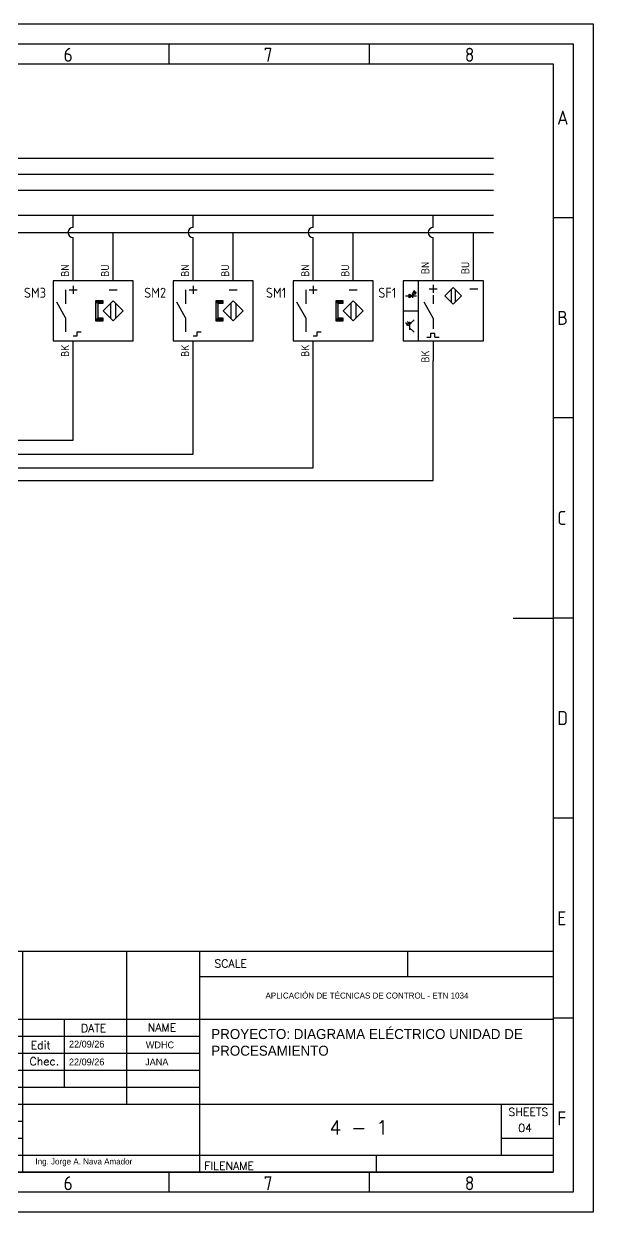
# Model space of a CAD drawing. Header units: millimetres. Extents: x 0 to 420, y 0 to 297.
# Drawn here: x 277.7 to 420, y 0 to 297 of the extents above; entities that cross this region are included whole.
import ezdxf
from ezdxf.enums import TextEntityAlignment as Align

# ---------------------------------------------------------------- set-up
doc = ezdxf.new("R2010")
doc.units = ezdxf.units.MM
doc.header["$LTSCALE"] = 6
for name, color, linetype in [('025', 1, 'Continuous'), ('035', 5, 'Continuous'), ('07', 7, 'Continuous'), ('RED_2.5mm^2', 1, 'Continuous'), ('SYMS', 7, 'Continuous'), ('TAGS', 51, 'Continuous'), ('TERMS', 4, 'Continuous')]:
    doc.layers.add(name, color=color, linetype=linetype)
doc.styles.add('ISO Proportional', font='isocp.shx')
doc.styles.add('WD', font='romans.shx')
doc.styles.add('WD_IEC', font='isocp2.shx', dxfattribs={"width": 0.9, "height": 4})

# ---------------------------------------------------------------- blocks, each defined once
blk = doc.blocks.new('IEC_border_a3')
at = {"layer": '035'}
for p, q in [((314, 292), (314, 287)), ((364, 292), (364, 287)), ((414.97, 248.54), (409.98, 248.54)), ((414.98, 198.5), (410, 198.5)), ((414.98, 148.5), (410, 148.5)), ((414.98, 98.5), (410, 98.5)), ((415, 48.46), (410.02, 48.46)), ((314, 10), (314, 5)), ((364, 10), (364, 5))]:
    blk.add_line(p, q, dxfattribs=at)
for points in [[(0, 297), (420, 297), (420, 0), (0, 0)], [(18, 287), (410, 287), (410, 10), (18, 10)]]:
    blk.add_lwpolyline(points, close=True, dxfattribs=at)
at = {"layer": '07'}
blk.add_line((400, 148.5), (410, 148.5), dxfattribs=at)
blk.add_lwpolyline([(13, 292), (415, 292), (415, 5), (13, 5)], close=True, dxfattribs=at)
at = {"layer": '035', "style": 'ISO Proportional'}
for s, p in [('6', (287.69, 287.5)), ('7', (337.67, 287.5)), ('8', (387.92, 287.5)), ('A', (410.98, 271.79)), ('B', (411, 221.75)), ('C', (411, 171.75)), ('D', (411, 121.75)), ('E', (411.02, 71.72)), ('F', (411.02, 21.72)), ('6', (287.69, 5.5)), ('7', (337.67, 5.5)), ('8', (387.92, 5.5))]:
    blk.add_text(s, height=3.5, dxfattribs=at).set_placement(p)
blk = doc.blocks.new('IEC_tblock_a3')
at = {"layer": '035'}
for p, q in [((-106.6, 55.25), (-106.6, 17)), ((-36.4, 55.25), (-36.4, 48.88)), ((-88.4, 48.88), (0, 48.88)), ((-179.4, 38.25), (-179.4, 0)), ((-153.4, 38.25), (-153.4, 0)), ((-140.4, 38.25), (-140.4, 0)), ((-122.2, 38.25), (-122.2, 21.25)), ((-187.2, 34), (-88.4, 34)), ((-187.2, 29.75), (-88.4, 29.75)), ((-187.2, 25.5), (-88.4, 25.5)), ((-187.2, 21.25), (-88.4, 21.25)), ((-187.2, 17), (-132.6, 17)), ((-187.2, 12.75), (-132.6, 12.75)), ((-187.2, 8.5), (-132.6, 8.5)), ((-13, 8.5), (0, 8.5)), ((-187.2, 4.25), (0, 4.25)), ((-44.2, 4.25), (-44.2, 0))]:
    blk.add_line(p, q, dxfattribs=at)
at = {"layer": '07'}
for p, q in [((-187.2, 55.25), (-187.2, 0)), ((-187.2, 55.25), (0, 55.25)), ((-132.6, 55.25), (-132.6, 0)), ((-88.4, 55.25), (-88.4, 0)), ((0, 55.25), (0, 0)), ((-187.2, 38.25), (0, 38.25)), ((-132.6, 17), (0, 17)), ((-13, 17), (-13, 4.25)), ((-187.2, 0), (0, 0))]:
    blk.add_line(p, q, dxfattribs=at)
at = {"style": 'WD'}
for tag, p in [('SCALE', (-69.88, 51.07)), ('SH', (-8.74, 10.06)), ('FILENAME', (-68.15, 0.8))]:
    blk.add_attdef(tag, p, '', height=2, dxfattribs=at)
for tag, height, p in [('EDDATE', 2, (-114.97, 30.8)), ('EDBY', 2, (-98.02, 30.86)), ('PROJDESC', 5, (-45.9, 29.2)), ('CKDATE', 2, (-114.85, 26.58)), ('CKBY', 2, (-97.88, 26.3)), ('DWGDESC', 5, (-44.85, 19.72)), ('DWGNO', 3.5, (-48.54, 9.46))]:
    blk.add_attdef(tag, text='', height=height, dxfattribs=at).set_placement(p, align=Align.CENTER)
at = {"style": 'WD', "flags": 1}
blk.add_attdef('WD_TB', (-120.95, 11.91), '', height=2, dxfattribs=at)
at = {"layer": '025', "style": 'WD'}
for s, p in [('SCALE', (-80.57, 51.13)), ('NAME', (-97.74, 35.14)), ('No:', (-183.81, 1.19)), ('Revision', (-166.53, 1.47)), ('Date', (-146.79, 1.28)), ('By', (-136.33, 1.37))]:
    blk.add_text(s, height=2, dxfattribs=at).set_placement(p, align=Align.CENTER)
for s, p in [('DATE', (-118, 35)), ('Edit', (-130.55, 30.72)), ('Chec.', (-130.82, 26.72)), ('SHEETS', (-11.17, 14.05)), ('FILENAME', (-87.18, 0.61))]:
    blk.add_text(s, height=2, dxfattribs=at).set_placement(p)
blk = doc.blocks.new('VPE11B24')
for p, q in [((0, 7.5), (0, 12.5)), ((10, 7.5), (10, 12.5)), ((2.5, 7.5), (-7.5, 7.5)), ((-7.5, 7.5), (-7.5, -7.5)), ((-3.75, 7.5), (-3.75, -7.5)), ((-0.06, 6.49), (-0.06, 4.49)), ((12.5, 7.5), (2.5, 7.5)), ((12.5, -7.5), (12.5, 7.5)), ((-6.94, 3.72), (-4.24, 3.72)), ((-6.04, 4.17), (-5.14, 3.72)), ((-6.04, 3.26), (-6.04, 4.17)), ((-5.14, 3.72), (-6.04, 3.26)), ((-4.92, 4.61), (-5.25, 4.27)), ((-5.14, 3.26), (-5.14, 4.17)), ((-4.58, 4.94), (-5.03, 4.72)), ((-5.03, 4.72), (-4.81, 4.5)), ((-4.58, 4.27), (-4.92, 3.94)), ((-4.81, 4.5), (-4.58, 4.94)), ((-4.25, 4.61), (-4.69, 4.38)), ((-4.69, 4.38), (-4.47, 4.16)), ((-4.47, 4.16), (-4.25, 4.61)), ((-1.06, 5.49), (0.94, 5.49)), ((-0.07, 3.92), (-0.07, 1.69)), ((4.45, 5.31), (4.45, 2.18)), ((5.49, 5.31), (5.49, 2.18)), ((9.09, 5.49), (11.09, 5.49)), ((-0.07, -1.81), (-2.26, 2.13)), ((-7.5, 0), (-3.75, 0)), ((-6.24, -3.03), (-6.57, -2.7)), ((-6.13, -2.92), (-6.35, -3.14)), ((-5.9, -3.37), (-6.13, -2.92)), ((-5.91, -3.36), (-4.81, -2.27)), ((-5.91, -2.8), (-5.91, -4.77)), ((-5.68, -2.92), (-5.91, -3.36)), ((-0.07, -1.81), (-0.07, -4.53)), ((-6.57, -3.37), (-6.91, -3.03)), ((-6.46, -3.26), (-6.69, -3.48)), ((-6.69, -3.48), (-6.24, -3.7)), ((-6.24, -3.7), (-6.46, -3.26)), ((-6.35, -3.14), (-5.9, -3.37)), ((-5.91, -3.36), (-5.46, -3.14)), ((-5.91, -4.29), (-4.81, -5.38)), ((-0.58, -6.56), (-0.58, -5.56)), ((-0.58, -5.56), (0.42, -5.56)), ((0.42, -6.56), (0.42, -5.56)), ((-7.5, -7.5), (12.5, -7.5)), ((-1.58, -6.56), (-0.58, -6.56)), ((0, -7.5), (0, -12.5)), ((0.42, -6.56), (1.42, -6.56))]:
    blk.add_line(p, q)
blk.add_lwpolyline([(4.97, 5.83), (7.06, 3.74), (4.97, 1.65), (2.88, 3.74)], close=True)
for points in [[(-5.03, 4.72), (-4.81, 4.5), (-4.58, 4.94)], [(-4.69, 4.38), (-4.47, 4.16), (-4.25, 4.61)], [(-6.13, -2.92), (-6.35, -3.14), (-5.9, -3.37)], [(-5.46, -3.14), (-5.68, -2.92), (-5.91, -3.36)], [(-6.46, -3.26), (-6.69, -3.48), (-6.24, -3.7)]]:
    blk.add_solid(points)
at = {"style": 'WD_IEC'}
for tag, p in [('INST', (-9.25, 12)), ('LOC', (-9.25, 8)), ('TAG1', (-9.25, 3.25)), ('XREF', (-9.25, -1.35)), ('DESC1', (-9.25, -5.2)), ('DESC2', (-9.25, -9.2)), ('DESC3', (-9.25, -13.2))]:
    blk.add_attdef(tag, text='', height=2.5, dxfattribs=at).set_placement(p, align=Align.RIGHT)
for tag, p in [('TERM01', (-1, 12.23)), ('TERM02', (9, 12.23))]:
    blk.add_attdef(tag, text='', height=2, rotation=90, dxfattribs=at).set_placement(p, align=Align.RIGHT)
at = {"style": 'WD_IEC', "flags": 1}
for tag, p, height in [('X2TERM01', (0, 12.5), 0.32), ('X2TERM02', (10, 12.5), 0.32), ('MFG', (13.32, 6.13), 1.5), ('CAT', (13.32, 3.63), 1.5), ('X4LINK', (-7.5, 0), 0.32), ('X1LINK', (12.5, 0), 0.32), ('ASSYCODE', (13.5, -4.57), 1), ('FAMILY', (13.5, -6.07), 1), ('CATDESC', (13.5, -7.57), 1), ('X8TERM03', (0, -12.5), 0.32)]:
    blk.add_attdef(tag, p, '', height=height, dxfattribs=at)
at = {"style": 'WD_IEC'}
blk.add_attdef('TERM03', (-1, -12.96), '', height=2, rotation=90, dxfattribs=at)
blk = doc.blocks.new('VPX11M3')
for p, q in [((0, 6.25), (0, 4.25)), ((-1.875, 5.25), (-1.875, 1.75)), ((-1, 5.25), (1, 5.25)), ((9, 5.25), (11, 5.25)), ((-1.875, -1.75), (-4.0625, 2.1875)), ((9.375, 1.875), (9.375, -1.875)), ((10.625, 1.875), (10.625, -1.875)), ((-1.875, -1.75), (-1.875, -5.25)), ((1, -6.25), (1, -5.25)), ((1, -5.25), (2, -5.25)), ((0, -6.25), (1, -6.25))]:
    blk.add_line(p, q)
for points in [[(-5, -7.5), (15, -7.5), (15, 7.5), (-5, 7.5)], [(6.25, 1.875), (7.5, 1.875), (7.5, 2.5), (5.625, 2.5), (5.625, -2.5), (7.5, -2.5), (7.5, -1.875), (6.25, -1.875)], [(10, 2.5), (12.5, 0), (10, -2.5), (7.5, 0)]]:
    blk.add_lwpolyline(points, close=True)
for points in [[(5.625, 2.5), (5.625, 1.875), (7.5, 2.5), (7.5, 1.875)], [(5.625, 1.875), (5.625, -1.875), (6.25, 1.875), (6.25, -1.875)], [(5.625, -1.875), (5.625, -2.5), (7.5, -1.875), (7.5, -2.5)]]:
    blk.add_solid(points)
at = {"style": 'WD_IEC'}
for tag, p in [('TERM02', (-1, 8.5)), ('TERM03', (9, 8.5))]:
    blk.add_attdef(tag, p, '', height=2, rotation=90, dxfattribs=at)
for tag, p in [('INST', (-6.75, 10.25)), ('LOC', (-6.75, 6.75)), ('TAG1', (-6.75, 3.25)), ('DESC1', (-6.75, -5.2)), ('DESC2', (-6.75, -8.7)), ('DESC3', (-6.75, -12.2))]:
    blk.add_attdef(tag, text='', height=2.5, dxfattribs=at).set_placement(p, align=Align.RIGHT)
at = {"style": 'WD_IEC', "flags": 1}
for tag, p, height in [('X2TERM02', (0, 7.5), 0.32), ('X2TERM03', (10, 7.5), 0.32), ('MFG', (17.75, 6.5), 1.5), ('CAT', (17.75, 4), 1.5), ('ASSYCODE', (16, -4), 1), ('FAMILY', (16, -5.5), 1), ('X8TERM01', (0, -7.5), 0.32), ('CATDESC', (16, -7), 1)]:
    blk.add_attdef(tag, p, '', height=height, dxfattribs=at)
at = {"lineweight": 15, "style": 'WD_IEC'}
for tag, p in [('XREF', (-6.75, -1.35)), ('WDTAGALT', (-6.75, -15.125))]:
    blk.add_attdef(tag, text='', height=2.5, dxfattribs=at).set_placement(p, align=Align.RIGHT)
at = {"style": 'WD_IEC'}
blk.add_attdef('TERM01', text='', height=2, rotation=90, dxfattribs=at).set_placement((-1, -8.5), align=Align.RIGHT)

msp = doc.modelspace()

# ---------------------------------------------------------------- linework, layer by layer
at = {"layer": 'RED_2.5mm^2', "color": 60, "true_color": 0xc0f600}
msp.add_line((35.72, 263.39), (395.05, 263.39), dxfattribs=at)
at = {"layer": 'RED_2.5mm^2', "color": 140}
msp.add_line((35.72, 259.39), (395.05, 259.39), dxfattribs=at)
at = {"layer": 'RED_2.5mm^2', "color": 42}
msp.add_line((35.72, 255.39), (395.05, 255.39), dxfattribs=at)
at = {"layer": 'RED_2.5mm^2'}
for p, q in [((95.71, 249.16), (395.05, 249.16)), ((290.05, 246.09), (290.05, 249.16)), ((320.05, 246.09), (320.05, 249.16)), ((350.05, 246.09), (350.05, 249.16)), ((380.05, 246.09), (380.05, 249.16)), ((99.72, 244.82), (395.05, 244.82)), ((290.05, 232.78), (290.05, 243.55)), ((300.05, 232.78), (300.05, 244.82)), ((320.05, 232.78), (320.05, 243.55)), ((330.05, 232.78), (330.05, 244.82)), ((350.05, 232.78), (350.05, 243.55)), ((360.05, 232.78), (360.05, 244.82)), ((380.05, 237.78), (380.05, 243.55)), ((390.05, 237.78), (390.05, 244.82)), ((290.05, 192.96), (290.05, 217.78)), ((320.05, 189.46), (320.05, 217.78)), ((350.05, 186.04), (350.05, 217.78)), ((380.05, 182.85), (380.05, 212.78)), ((154.37, 192.96), (290.05, 192.96)), ((158.87, 189.46), (320.05, 189.46)), ((163.37, 186.04), (350.05, 186.04)), ((167.87, 182.85), (380.05, 182.85))]:
    msp.add_line(p, q, dxfattribs=at)
for centre in [(290.05, 244.82), (320.05, 244.82), (350.05, 244.82), (380.05, 244.82)]:
    msp.add_arc(centre, 1.27, 90, 270, dxfattribs=at)

# ---------------------------------------------------------------- block references
msp.add_blockref('IEC_border_a3', (0, 0))
ref = msp.add_blockref('IEC_tblock_a3', (410, 10))
ref.add_attrib('DWGNO', '4 - 1', dxfattribs={"height": 3.5, "style": 'WD'}).set_placement((361.46, 19.46), align=Align.CENTER)
ref.add_attrib('SH', '04', (401.26, 20.06), dxfattribs={"height": 2, "style": 'WD'})
at = {"layer": 'SYMS'}
ref = msp.add_blockref('VPE11B24', (380.05, 225.28), dxfattribs=at)
ref.add_attrib('TERM02', 'BU', dxfattribs={"layer": 'TERMS', "height": 2, "rotation": 90, "style": 'WD_IEC'}).set_placement((389.05, 237.52), align=Align.RIGHT)
ref.add_attrib('TAG1', 'SF1', dxfattribs={"layer": 'TAGS', "height": 2.5, "style": 'WD_IEC'}).set_placement((370.8, 228.53), align=Align.RIGHT)
ref.add_attrib('TERM01', 'BN', dxfattribs={"layer": 'TERMS', "height": 2, "rotation": 90, "style": 'WD_IEC'}).set_placement((379.05, 237.52), align=Align.RIGHT)
ref.add_attrib('TERM03', 'BK', (379.05, 212.33), dxfattribs={"layer": 'TERMS', "height": 2, "rotation": 90, "style": 'WD_IEC'})
ref = msp.add_blockref('VPX11M3', (290.05, 225.28), dxfattribs=at)
ref.add_attrib('TERM03', 'BU', (299.05, 233.78), dxfattribs={"layer": 'TERMS', "height": 2, "rotation": 90, "style": 'WD_IEC'})
ref.add_attrib('TERM02', 'BN', (289.05, 233.78), dxfattribs={"layer": 'TERMS', "height": 2, "rotation": 90, "style": 'WD_IEC'})
ref.add_attrib('TERM01', 'BK', dxfattribs={"layer": 'TERMS', "height": 2, "rotation": 90, "style": 'WD_IEC'}).set_placement((289.05, 216.78), align=Align.RIGHT)
ref.add_attrib('TAG1', 'SM3', dxfattribs={"layer": 'TAGS', "height": 2.5, "style": 'WD_IEC'}).set_placement((283.3, 228.53), align=Align.RIGHT)
ref = msp.add_blockref('VPX11M3', (320.05, 225.28), dxfattribs=at)
ref.add_attrib('TERM03', 'BU', (329.05, 233.78), dxfattribs={"layer": 'TERMS', "height": 2, "rotation": 90, "style": 'WD_IEC'})
ref.add_attrib('TERM02', 'BN', (319.05, 233.78), dxfattribs={"layer": 'TERMS', "height": 2, "rotation": 90, "style": 'WD_IEC'})
ref.add_attrib('TERM01', 'BK', dxfattribs={"layer": 'TERMS', "height": 2, "rotation": 90, "style": 'WD_IEC'}).set_placement((319.05, 216.78), align=Align.RIGHT)
ref.add_attrib('TAG1', 'SM2', dxfattribs={"layer": 'TAGS', "height": 2.5, "style": 'WD_IEC'}).set_placement((313.3, 228.53), align=Align.RIGHT)
ref = msp.add_blockref('VPX11M3', (350.05, 225.28), dxfattribs=at)
ref.add_attrib('TERM03', 'BU', (359.05, 233.78), dxfattribs={"layer": 'TERMS', "height": 2, "rotation": 90, "style": 'WD_IEC'})
ref.add_attrib('TERM02', 'BN', (349.05, 233.78), dxfattribs={"layer": 'TERMS', "height": 2, "rotation": 90, "style": 'WD_IEC'})
ref.add_attrib('TERM01', 'BK', dxfattribs={"layer": 'TERMS', "height": 2, "rotation": 90, "style": 'WD_IEC'}).set_placement((349.05, 216.78), align=Align.RIGHT)
ref.add_attrib('TAG1', 'SM1', dxfattribs={"layer": 'TAGS', "height": 2.5, "style": 'WD_IEC'}).set_placement((343.3, 228.53), align=Align.RIGHT)

# ---------------------------------------------------------------- texts
at = {"attachment_point": 1}
for s, width, heights, insert, char_height in [('APLICACIÓN DE TÉCNICAS DE CONTROL - ETN 1034', 64.7096, [0], (338.12, 54.9), 1.5), ('PROYECTO: DIAGRAMA ELÉCTRICO UNIDAD DE PROCESAMIENTO', 81.9987, [0], (324.57, 45.78), 2.5), ('22/09/26', 13.0311, [2.3], (289.03, 42.86), 1.7), ('WDHC', 13.0311, [0], (308.22, 42.67), 1.7), ('22/09/26', 13.0311, [2.3], (289.02, 38.41), 1.7), ('JANA', 13.0311, [0], (308.05, 38.41), 1.7), ('Ing. Jorge A. Nava Amador', 38.5954, [0], (280.64, 13.44), 1.5)]:
    msp.add_mtext_dynamic_manual_height_columns(s, width=width, gutter_width=12.5, heights=heights, dxfattribs=dict(at, insert=insert, char_height=char_height))

doc.saveas('drawing.dxf')
